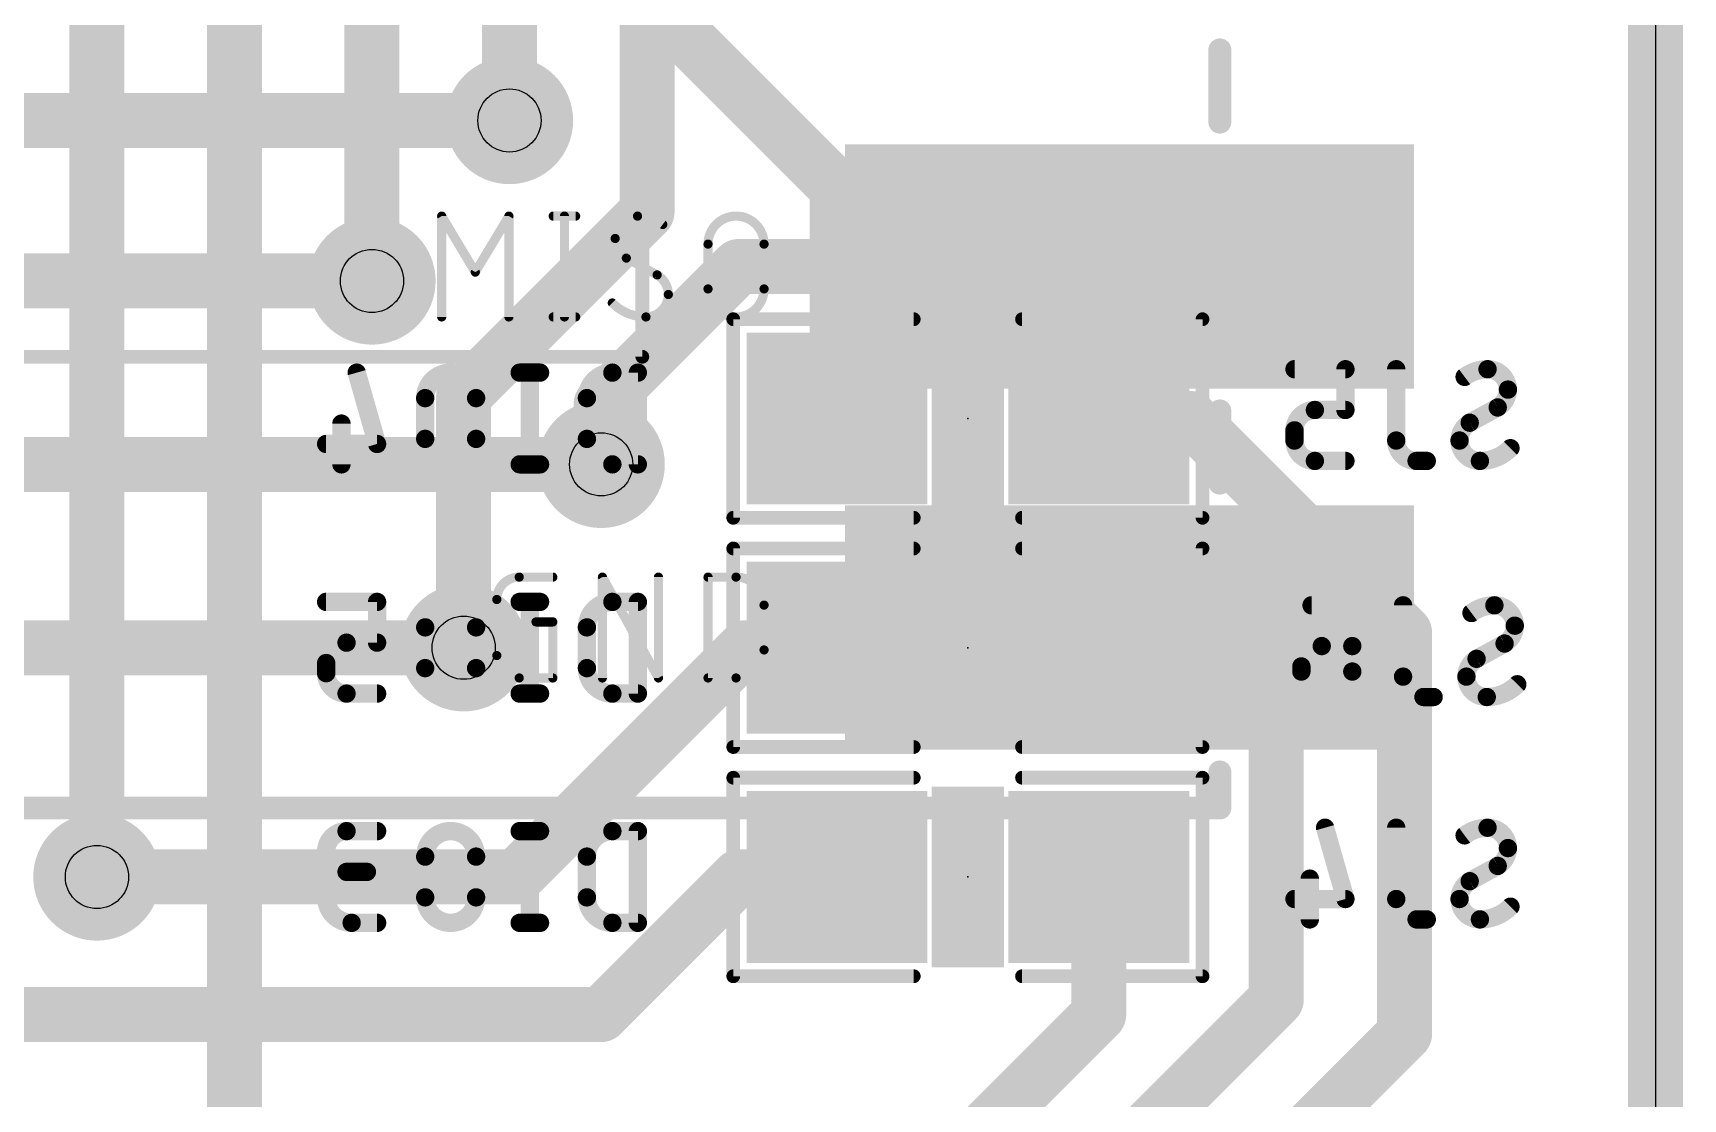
# Model space of a CAD drawing. Extents: x 40.2 to 61.4, y 22.5 to 56.
# Drawn here: x 52.22 to 61.37, y 29.76 to 35.66 of the extents above; entities that cross this region are included whole.
import ezdxf

# ---------------------------------------------------------------- set-up
doc = ezdxf.new("R2010")
doc.units = 0
for name, color, linetype in [('1', 12, 'CONTINUOUS'), ('16', 132, 'CONTINUOUS'), ('18', 122, 'CONTINUOUS'), ('20', 31, 'CONTINUOUS'), ('21', 251, 'CONTINUOUS'), ('22', 251, 'CONTINUOUS'), ('24', 53, 'CONTINUOUS'), ('26', 251, 'CONTINUOUS'), ('29', 251, 'CONTINUOUS'), ('30', 251, 'CONTINUOUS'), ('31', 251, 'CONTINUOUS'), ('32', 251, 'CONTINUOUS'), ('44', 251, 'CONTINUOUS'), ('51', 251, 'CONTINUOUS')]:
    doc.layers.add(name, color=color, linetype=linetype)

# ---------------------------------------------------------------- blocks, each defined once
blk = doc.blocks.new('RECT')
blk.add_solid([(-0.5, -0.5), (0.5, -0.5), (-0.5, 0.5), (0.5, 0.5)])
blk = doc.blocks.new('ROUNDV')
at = {"const_width": 0.5}
blk.add_lwpolyline([(0, -0.25, 1), (0, 0.25, 1), (0, -0.25)], format="xyb", dxfattribs=at)

msp = doc.modelspace()

# ---------------------------------------------------------------- linework, layer by layer
at = {"layer": '1', "const_width": 0.3048}
for points in [[(61.214, 51.816), (61.214, 29.21)], [(52.578, 40.894), (52.578, 30.988)], [(53.34, 39.624), (53.34, 28.956)], [(54.102, 38.354), (54.102, 34.29)], [(54.864, 37.084), (54.864, 35.179)], [(55.626, 34.671), (55.626, 35.862)], [(54.61, 33.655), (55.626, 34.671)], [(56.134, 34.37), (55.372, 33.608)], [(58.3, 34.37), (56.134, 34.37)], [(54.61, 32.258), (54.61, 33.655)], [(55.372, 33.608), (55.372, 33.274)]]:
    msp.add_lwpolyline(points, dxfattribs=at)
at = {"layer": '1', "const_width": 0.1524}
for points in [[(54.7878, 35.179, 1), (54.9402, 35.179)], [(55.5498, 34.671, 1), (55.7022, 34.671)], [(55.6799, 34.6171, 1), (55.5721, 34.7249)], [(56.134, 34.4462, 1), (56.134, 34.2938)], [(56.1879, 34.3161, 1), (56.0801, 34.4239)], [(58.3, 34.2938, 1), (58.3, 34.4462)], [(54.0258, 34.29, 1), (54.1782, 34.29)], [(54.6862, 33.655, 1), (54.5338, 33.655)], [(54.5561, 33.7089, 1), (54.6639, 33.6011)], [(55.4482, 33.608, 1), (55.2958, 33.608)], [(55.3181, 33.6619, 1), (55.4259, 33.5541)], [(55.2958, 33.274, 1), (55.4482, 33.274)], [(54.5338, 32.258, 1), (54.6862, 32.258)], [(52.5018, 30.988, 1), (52.6542, 30.988)]]:
    msp.add_lwpolyline(points, format="xyb", dxfattribs=at)
at = {"layer": '16', "const_width": 0.3048}
for points in [[(61.214, 51.816), (61.214, 29.21)], [(56.679, 34.8048), (55.4158, 36.068)], [(49.703, 35.179), (54.864, 35.179)], [(56.679, 33.528), (56.679, 34.8048)], [(49.746, 34.29), (54.102, 34.29)], [(58.129, 33.528), (58.637, 33.528)], [(59.824, 32.341), (58.637, 33.528)], [(49.6619, 33.274), (55.372, 33.274)], [(59.824, 32.341), (59.824, 30.1198)], [(54.61, 32.258), (51.068, 32.258)], [(56.171, 32.258), (54.901, 30.988)], [(56.171, 32.258), (56.679, 32.258)], [(58.6231, 32.258), (58.129, 32.258)], [(59.1128, 31.7683), (58.6231, 32.258)], [(59.1128, 30.3092), (59.1128, 31.7683)], [(54.901, 30.988), (52.578, 30.988)], [(56.134, 30.988), (55.372, 30.226)], [(56.679, 30.988), (56.134, 30.988)], [(58.129, 30.988), (58.129, 30.226)], [(57.1042, 28.3006), (59.1128, 30.3092)], [(55.372, 30.226), (51.816, 30.226)], [(58.129, 30.226), (55.885, 27.982)], [(59.824, 30.1198), (58.425, 28.7208)]]:
    msp.add_lwpolyline(points, dxfattribs=at)
at = {"layer": '16', "const_width": 0.1524}
for points in [[(54.864, 35.1028, 1), (54.864, 35.2552)], [(56.7552, 34.8048, 1), (56.6028, 34.8048)], [(56.6251, 34.7509, 1), (56.7329, 34.8587)], [(54.102, 34.2138, 1), (54.102, 34.3662)], [(58.129, 33.6042, 1), (58.129, 33.4518)], [(58.6909, 33.5819, 1), (58.5831, 33.4741)], [(58.637, 33.4518, 1), (58.637, 33.6042)], [(56.6028, 33.528, 1), (56.7552, 33.528)], [(55.372, 33.1978, 1), (55.372, 33.3502)], [(59.9002, 32.341, 1), (59.7478, 32.341)], [(59.7701, 32.2871, 1), (59.8779, 32.3949)], [(54.61, 32.1818, 1), (54.61, 32.3342)], [(56.171, 32.3342, 1), (56.171, 32.1818)], [(56.2249, 32.2041, 1), (56.1171, 32.3119)], [(56.679, 32.1818, 1), (56.679, 32.3342)], [(58.129, 32.3342, 1), (58.129, 32.1818)], [(58.6769, 32.3119, 1), (58.5692, 32.2041)], [(58.6231, 32.1818, 1), (58.6231, 32.3342)], [(59.189, 31.7683, 1), (59.0366, 31.7683)], [(59.0589, 31.7144, 1), (59.1667, 31.8221)], [(52.578, 31.0642, 1), (52.578, 30.9118)], [(54.8471, 31.0419, 1), (54.9549, 30.9341)], [(54.901, 30.9118, 1), (54.901, 31.0642)], [(56.134, 31.0642, 1), (56.134, 30.9118)], [(56.1879, 30.9341, 1), (56.0801, 31.0419)], [(56.679, 30.9118, 1), (56.679, 31.0642)], [(58.2052, 30.988, 1), (58.0528, 30.988)], [(59.1667, 30.2553, 1), (59.0589, 30.3631)], [(55.3181, 30.2799, 1), (55.4259, 30.1721)], [(55.372, 30.1498, 1), (55.372, 30.3022)], [(58.1829, 30.1721, 1), (58.0751, 30.2799)], [(59.0366, 30.3092, 1), (59.189, 30.3092)], [(58.0528, 30.226, 1), (58.2052, 30.226)], [(59.8779, 30.066, 1), (59.7701, 30.1737)], [(59.7478, 30.1198, 1), (59.9002, 30.1198)]]:
    msp.add_lwpolyline(points, format="xyb", dxfattribs=at)
at = {"layer": '20'}
msp.add_line((61.214, 51.816), (61.214, 29.21), dxfattribs=at)
at = {"layer": '21'}
for points, const_width in [([(55.6, 39.77), (55.6, 33.87)], 0.0762), ([(58.8, 35.17), (58.8, 35.57)], 0.127), ([(55.6, 33.87), (49.7, 33.87)], 0.0762), ([(58.8, 33.17), (58.8, 33.57)], 0.127), ([(58.8, 31.37), (58.8, 31.57)], 0.127), ([(58.8, 31.37), (42.8, 31.37)], 0.127)]:
    msp.add_lwpolyline(points, dxfattribs=dict(at, const_width=const_width))
for points, const_width in [([(58.8318, 35.57, 1), (58.7683, 35.57)], 0.0635), ([(58.7683, 35.17, 1), (58.8318, 35.17)], 0.0635), ([(55.581, 33.87, 1), (55.6191, 33.87)], 0.0381), ([(55.6, 33.851, 1), (55.6, 33.8891)], 0.0381), ([(58.8318, 33.57, 1), (58.7683, 33.57)], 0.0635), ([(58.7683, 33.17, 1), (58.8318, 33.17)], 0.0635), ([(58.8318, 31.57, 1), (58.7683, 31.57)], 0.0635), ([(58.7683, 31.37, 1), (58.8318, 31.37)], 0.0635), ([(58.8, 31.3383, 1), (58.8, 31.4017)], 0.0635)]:
    msp.add_lwpolyline(points, format="xyb", dxfattribs=dict(at, const_width=const_width))
at = {"layer": '22'}
for points, const_width in [([(56.123, 34.078, 1), (56.0849, 34.078)], 0.0381), ([(56.104, 34.0971, 1), (56.104, 34.059)], 0.0381), ([(57.104, 34.059, 1), (57.104, 34.0971)], 0.0381), ([(57.704, 34.0971, 1), (57.704, 34.059)], 0.0381), ([(58.7231, 34.078, 1), (58.685, 34.078)], 0.0381), ([(58.704, 34.059, 1), (58.704, 34.0971)], 0.0381), ([(54.042, 33.789, 1), (53.9931, 33.775)], 0.0508), ([(54.6791, 33.6409, 1), (54.3969, 33.6409)], 0.1016), ([(54.9204, 33.8074, 1), (54.9204, 33.7566)], 0.0508), ([(55.0023, 33.782, 1), (54.9515, 33.782)], 0.0508), ([(55.0333, 33.7566, 1), (55.0333, 33.8074)], 0.0508), ([(55.4341, 33.782, 0.4142), (55.293, 33.6409)], 0.1016), ([(55.4341, 33.8074, 1), (55.4341, 33.7566)], 0.0508), ([(55.4341, 33.7566, 1), (55.4341, 33.8074)], 0.0508), ([(55.6006, 33.782, 1), (55.5498, 33.782)], 0.0508), ([(55.5752, 33.7566, 1), (55.5752, 33.8074)], 0.0508), ([(54.4223, 33.6409, 1), (54.3715, 33.6409)], 0.0508), ([(54.3715, 33.6409, 1), (54.4223, 33.6409)], 0.0508), ([(54.7045, 33.6409, 1), (54.6537, 33.6409)], 0.0508), ([(54.6537, 33.6409, 1), (54.7045, 33.6409)], 0.0508), ([(55.3184, 33.6409, 1), (55.2676, 33.6409)], 0.0508), ([(55.2676, 33.6409, 1), (55.3184, 33.6409)], 0.0508), ([(53.9583, 33.4998, 1), (53.9075, 33.4998)], 0.0508), ([(54.3969, 33.4151, 1), (54.6791, 33.4151)], 0.1016), ([(54.4223, 33.4151, 1), (54.3715, 33.4151)], 0.0508), ([(54.7045, 33.4151, 1), (54.6537, 33.4151)], 0.0508), ([(55.293, 33.4151, 0.4142), (55.4341, 33.274)], 0.1016), ([(55.3184, 33.4151, 1), (55.2676, 33.4151)], 0.0508), ([(53.8482, 33.4123, 1), (53.8482, 33.3615)], 0.0508), ([(54.106, 33.3799, 1), (54.1549, 33.3939)], 0.0508), ([(54.1305, 33.3615, 1), (54.1305, 33.4123)], 0.0508), ([(54.3715, 33.4151, 1), (54.4223, 33.4151)], 0.0508), ([(54.6537, 33.4151, 1), (54.7045, 33.4151)], 0.0508), ([(55.2676, 33.4151, 1), (55.3184, 33.4151)], 0.0508), ([(53.9075, 33.274, 1), (53.9583, 33.274)], 0.0508), ([(54.9204, 33.2994, 1), (54.9204, 33.2486)], 0.0508), ([(54.9515, 33.274, 1), (55.0023, 33.274)], 0.0508), ([(55.0333, 33.2486, 1), (55.0333, 33.2994)], 0.0508), ([(55.4341, 33.2994, 1), (55.4341, 33.2486)], 0.0508), ([(55.4341, 33.2486, 1), (55.4341, 33.2994)], 0.0508), ([(55.5498, 33.274, 1), (55.6006, 33.274)], 0.0508), ([(55.5752, 33.2486, 1), (55.5752, 33.2994)], 0.0508), ([(56.104, 32.9971, 1), (56.104, 32.959)], 0.0381), ([(57.104, 32.959, 1), (57.104, 32.9971)], 0.0381), ([(57.704, 32.9971, 1), (57.704, 32.959)], 0.0381), ([(58.704, 32.959, 1), (58.704, 32.9971)], 0.0381), ([(56.0849, 32.978, 1), (56.123, 32.978)], 0.0381), ([(58.685, 32.978, 1), (58.7231, 32.978)], 0.0381), ([(56.123, 32.808, 1), (56.0849, 32.808)], 0.0381), ([(56.104, 32.827, 1), (56.104, 32.7889)], 0.0381), ([(57.104, 32.7889, 1), (57.104, 32.827)], 0.0381), ([(57.704, 32.827, 1), (57.704, 32.7889)], 0.0381), ([(58.7231, 32.808, 1), (58.685, 32.808)], 0.0381), ([(58.704, 32.7889, 1), (58.704, 32.827)], 0.0381), ([(53.8482, 32.5374, 1), (53.8482, 32.4866)], 0.0508), ([(54.1559, 32.512, 1), (54.1051, 32.512)], 0.0508), ([(54.1305, 32.4866, 1), (54.1305, 32.5374)], 0.0508), ([(54.6791, 32.3709, 1), (54.3969, 32.3709)], 0.1016), ([(54.9204, 32.5374, 1), (54.9204, 32.4866)], 0.0508), ([(55.0023, 32.512, 1), (54.9515, 32.512)], 0.0508), ([(55.0333, 32.4866, 1), (55.0333, 32.5374)], 0.0508), ([(55.4341, 32.512, 0.4142), (55.293, 32.3709)], 0.1016), ([(55.4341, 32.5374, 1), (55.4341, 32.4866)], 0.0508), ([(55.4341, 32.4866, 1), (55.4341, 32.5374)], 0.0508), ([(55.6006, 32.512, 1), (55.5498, 32.512)], 0.0508), ([(55.5752, 32.4866, 1), (55.5752, 32.5374)], 0.0508), ([(54.4223, 32.3709, 1), (54.3715, 32.3709)], 0.0508), ([(54.3715, 32.3709, 1), (54.4223, 32.3709)], 0.0508), ([(54.7045, 32.3709, 1), (54.6537, 32.3709)], 0.0508), ([(54.6537, 32.3709, 1), (54.7045, 32.3709)], 0.0508), ([(55.3184, 32.3709, 1), (55.2676, 32.3709)], 0.0508), ([(55.2676, 32.3709, 1), (55.3184, 32.3709)], 0.0508), ([(53.9611, 32.2862, 0.4142), (53.8482, 32.1733)], 0.1016), ([(53.9611, 32.3116, 1), (53.9611, 32.2608)], 0.0508), ([(53.9611, 32.2608, 1), (53.9611, 32.3116)], 0.0508), ([(54.1051, 32.2862, 1), (54.1559, 32.2862)], 0.0508), ([(54.1305, 32.2608, 1), (54.1305, 32.3116)], 0.0508), ([(53.8736, 32.1733, 1), (53.8228, 32.1733)], 0.0508), ([(53.8228, 32.1733, 1), (53.8736, 32.1733)], 0.0508), ([(54.3969, 32.1451, 1), (54.6791, 32.1451)], 0.1016), ([(54.4223, 32.1451, 1), (54.3715, 32.1451)], 0.0508), ([(54.7045, 32.1451, 1), (54.6537, 32.1451)], 0.0508), ([(55.293, 32.1451, 0.4142), (55.4341, 32.004)], 0.1016), ([(55.3184, 32.1451, 1), (55.2676, 32.1451)], 0.0508), ([(53.8482, 32.1169, 0.4142), (53.9611, 32.004)], 0.1016), ([(53.8736, 32.1169, 1), (53.8228, 32.1169)], 0.0508), ([(53.8228, 32.1169, 1), (53.8736, 32.1169)], 0.0508), ([(54.3715, 32.1451, 1), (54.4223, 32.1451)], 0.0508), ([(54.6537, 32.1451, 1), (54.7045, 32.1451)], 0.0508), ([(55.2676, 32.1451, 1), (55.3184, 32.1451)], 0.0508), ([(53.9611, 32.0294, 1), (53.9611, 31.9786)], 0.0508), ([(53.9611, 31.9786, 1), (53.9611, 32.0294)], 0.0508), ([(54.1305, 31.9786, 1), (54.1305, 32.0294)], 0.0508), ([(54.9204, 32.0294, 1), (54.9204, 31.9786)], 0.0508), ([(54.9515, 32.004, 1), (55.0023, 32.004)], 0.0508), ([(55.0333, 31.9786, 1), (55.0333, 32.0294)], 0.0508), ([(55.4341, 32.0294, 1), (55.4341, 31.9786)], 0.0508), ([(55.4341, 31.9786, 1), (55.4341, 32.0294)], 0.0508), ([(55.5498, 32.004, 1), (55.6006, 32.004)], 0.0508), ([(55.5752, 31.9786, 1), (55.5752, 32.0294)], 0.0508), ([(56.0849, 31.708, 1), (56.123, 31.708)], 0.0381), ([(56.104, 31.7271, 1), (56.104, 31.689)], 0.0381), ([(57.104, 31.689, 1), (57.104, 31.7271)], 0.0381), ([(57.704, 31.7271, 1), (57.704, 31.689)], 0.0381), ([(58.685, 31.708, 1), (58.7231, 31.708)], 0.0381), ([(58.704, 31.689, 1), (58.704, 31.7271)], 0.0381), ([(56.123, 31.538, 1), (56.0849, 31.538)], 0.0381), ([(56.104, 31.5571, 1), (56.104, 31.519)], 0.0381), ([(57.104, 31.519, 1), (57.104, 31.5571)], 0.0381), ([(57.704, 31.5571, 1), (57.704, 31.519)], 0.0381), ([(58.7231, 31.538, 1), (58.685, 31.538)], 0.0381), ([(58.704, 31.519, 1), (58.704, 31.5571)], 0.0381), ([(53.9611, 31.242, 1), (53.9611, 31.0162)], 0.1016), ([(53.9611, 31.2674, 1), (53.9611, 31.2166)], 0.0508), ([(53.9611, 31.2166, 1), (53.9611, 31.2674)], 0.0508), ([(54.1305, 31.2166, 1), (54.1305, 31.2674)], 0.0508), ([(54.6791, 31.1009, 1), (54.3969, 31.1009)], 0.1016), ([(54.9204, 31.2674, 1), (54.9204, 31.2166)], 0.0508), ([(55.0023, 31.242, 1), (54.9515, 31.242)], 0.0508), ([(55.0333, 31.2166, 1), (55.0333, 31.2674)], 0.0508), ([(55.4341, 31.242, 0.4142), (55.293, 31.1009)], 0.1016), ([(55.4341, 31.2674, 1), (55.4341, 31.2166)], 0.0508), ([(55.4341, 31.2166, 1), (55.4341, 31.2674)], 0.0508), ([(55.6006, 31.242, 1), (55.5498, 31.242)], 0.0508), ([(55.5752, 31.2166, 1), (55.5752, 31.2674)], 0.0508), ([(54.4223, 31.1009, 1), (54.3715, 31.1009)], 0.0508), ([(54.3715, 31.1009, 1), (54.4223, 31.1009)], 0.0508), ([(54.7045, 31.1009, 1), (54.6537, 31.1009)], 0.0508), ([(54.6537, 31.1009, 1), (54.7045, 31.1009)], 0.0508), ([(55.3184, 31.1009, 1), (55.2676, 31.1009)], 0.0508), ([(55.2676, 31.1009, 1), (55.3184, 31.1009)], 0.0508), ([(53.9894, 31.0162, 1), (53.9894, 30.734)], 0.1016), ([(53.9611, 31.0416, 1), (53.9611, 30.9908)], 0.0508), ([(53.9611, 30.9908, 1), (53.9611, 31.0416)], 0.0508), ([(53.9894, 30.9908, 1), (53.9894, 31.0416)], 0.0508), ([(54.074, 30.9908, 1), (54.074, 31.0416)], 0.0508), ([(54.3969, 30.8751, 1), (54.6791, 30.8751)], 0.1016), ([(54.4223, 30.8751, 1), (54.3715, 30.8751)], 0.0508), ([(54.7045, 30.8751, 1), (54.6537, 30.8751)], 0.0508), ([(55.293, 30.8751, 0.4142), (55.4341, 30.734)], 0.1016), ([(55.3184, 30.8751, 1), (55.2676, 30.8751)], 0.0508), ([(54.3715, 30.8751, 1), (54.4223, 30.8751)], 0.0508), ([(54.6537, 30.8751, 1), (54.7045, 30.8751)], 0.0508), ([(55.2676, 30.8751, 1), (55.3184, 30.8751)], 0.0508), ([(53.9894, 30.7594, 1), (53.9894, 30.7086)], 0.0508), ([(53.9894, 30.7086, 1), (53.9894, 30.7594)], 0.0508), ([(54.1305, 30.7086, 1), (54.1305, 30.7594)], 0.0508), ([(54.9204, 30.7594, 1), (54.9204, 30.7086)], 0.0508), ([(54.9515, 30.734, 1), (55.0023, 30.734)], 0.0508), ([(55.0333, 30.7086, 1), (55.0333, 30.7594)], 0.0508), ([(55.4341, 30.7594, 1), (55.4341, 30.7086)], 0.0508), ([(55.4341, 30.7086, 1), (55.4341, 30.7594)], 0.0508), ([(55.5498, 30.734, 1), (55.6006, 30.734)], 0.0508), ([(55.5752, 30.7086, 1), (55.5752, 30.7594)], 0.0508), ([(56.0849, 30.438, 1), (56.123, 30.438)], 0.0381), ([(56.104, 30.4571, 1), (56.104, 30.419)], 0.0381), ([(57.104, 30.419, 1), (57.104, 30.4571)], 0.0381), ([(57.704, 30.4571, 1), (57.704, 30.419)], 0.0381), ([(58.685, 30.438, 1), (58.7231, 30.438)], 0.0381), ([(58.704, 30.419, 1), (58.704, 30.4571)], 0.0381)]:
    msp.add_lwpolyline(points, format="xyb", dxfattribs=dict(at, const_width=const_width))
for points, const_width in [([(56.104, 32.978), (56.104, 34.078)], 0.0762), ([(56.104, 34.078), (57.104, 34.078)], 0.0762), ([(58.704, 34.078), (57.704, 34.078)], 0.0762), ([(58.704, 32.978), (58.704, 34.078)], 0.0762), ([(54.0176, 33.782), (54.1305, 33.3869)], 0.1016), ([(55.0333, 33.782), (54.9204, 33.782)], 0.1016), ([(54.9769, 33.782), (54.9769, 33.274)], 0.1016), ([(55.5752, 33.782), (55.4341, 33.782)], 0.1016), ([(55.5752, 33.274), (55.5752, 33.782)], 0.1016), ([(54.3969, 33.6409), (54.3969, 33.4151)], 0.1016), ([(54.6791, 33.4151), (54.6791, 33.6409)], 0.1016), ([(55.293, 33.6409), (55.293, 33.4151)], 0.1016), ([(53.9329, 33.4998), (53.9329, 33.274)], 0.1016), ([(54.1305, 33.3869), (53.8482, 33.3869)], 0.1016), ([(55.0333, 33.274), (54.9204, 33.274)], 0.1016), ([(55.4341, 33.274), (55.5752, 33.274)], 0.1016), ([(57.104, 32.978), (56.104, 32.978)], 0.0762), ([(57.704, 32.978), (58.704, 32.978)], 0.0762), ([(57.104, 32.808), (56.104, 32.808)], 0.0762), ([(56.104, 32.808), (56.104, 31.708)], 0.0762), ([(57.704, 32.808), (58.704, 32.808)], 0.0762), ([(58.704, 32.808), (58.704, 31.708)], 0.0762), ([(54.1305, 32.512), (53.8482, 32.512)], 0.1016), ([(54.1305, 32.2862), (54.1305, 32.512)], 0.1016), ([(55.0333, 32.512), (54.9204, 32.512)], 0.1016), ([(54.9769, 32.512), (54.9769, 32.004)], 0.1016), ([(55.5752, 32.512), (55.4341, 32.512)], 0.1016), ([(55.5752, 32.004), (55.5752, 32.512)], 0.1016), ([(54.3969, 32.3709), (54.3969, 32.1451)], 0.1016), ([(54.6791, 32.1451), (54.6791, 32.3709)], 0.1016), ([(55.293, 32.3709), (55.293, 32.1451)], 0.1016), ([(53.9611, 32.2862), (54.1305, 32.2862)], 0.1016), ([(53.8482, 32.1169), (53.8482, 32.1733)], 0.1016), ([(54.1305, 32.004), (53.9611, 32.004)], 0.1016), ([(55.0333, 32.004), (54.9204, 32.004)], 0.1016), ([(55.4341, 32.004), (55.5752, 32.004)], 0.1016), ([(56.104, 31.708), (57.104, 31.708)], 0.0762), ([(58.704, 31.708), (57.704, 31.708)], 0.0762), ([(56.104, 30.438), (56.104, 31.538)], 0.0762), ([(56.104, 31.538), (57.104, 31.538)], 0.0762), ([(58.704, 31.538), (57.704, 31.538)], 0.0762), ([(58.704, 30.438), (58.704, 31.538)], 0.0762), ([(54.1305, 31.242), (53.9611, 31.242)], 0.1016), ([(55.0333, 31.242), (54.9204, 31.242)], 0.1016), ([(54.9769, 31.242), (54.9769, 30.734)], 0.1016), ([(55.5752, 31.242), (55.4341, 31.242)], 0.1016), ([(55.5752, 30.734), (55.5752, 31.242)], 0.1016), ([(54.3969, 31.1009), (54.3969, 30.8751)], 0.1016), ([(54.6791, 30.8751), (54.6791, 31.1009)], 0.1016), ([(55.293, 31.1009), (55.293, 30.8751)], 0.1016), ([(53.9611, 31.0162), (54.074, 31.0162)], 0.1016), ([(54.1305, 30.734), (53.9894, 30.734)], 0.1016), ([(55.0333, 30.734), (54.9204, 30.734)], 0.1016), ([(55.4341, 30.734), (55.5752, 30.734)], 0.1016), ([(57.104, 30.438), (56.104, 30.438)], 0.0762), ([(57.704, 30.438), (58.704, 30.438)], 0.0762)]:
    msp.add_lwpolyline(points, dxfattribs=dict(at, const_width=const_width))
at = {"layer": '24'}
for p in [(57.404, 33.528), (57.404, 32.258), (57.404, 30.988)]:
    msp.add_point(p, dxfattribs=at)
at = {"layer": '26', "const_width": 0.1016}
for points in [[(59.496, 33.801), (59.2138, 33.801)], [(59.496, 33.5752), (59.496, 33.801)], [(59.7773, 33.801), (59.7773, 33.4059)], [(59.3267, 33.5752), (59.496, 33.5752)], [(60.1846, 33.5047), (60.3399, 33.5893)], [(59.2138, 33.4059), (59.2138, 33.4623)], [(59.496, 33.293), (59.3267, 33.293)], [(59.8902, 33.293), (59.9466, 33.293)], [(59.8153, 32.493), (59.8153, 32.0979)], [(59.534, 32.2672), (59.3647, 32.2672)], [(59.534, 32.1261), (59.534, 32.2672)], [(60.2226, 32.1967), (60.3779, 32.2813)], [(59.2518, 32.1543), (59.2518, 32.1261)], [(59.9282, 31.985), (59.9846, 31.985)], [(59.3831, 31.261), (59.496, 30.8659)], [(59.7773, 31.261), (59.7773, 30.8659)], [(60.1846, 30.9647), (60.3399, 31.0493)], [(59.2985, 30.9788), (59.2985, 30.753)], [(59.496, 30.8659), (59.2138, 30.8659)], [(59.8902, 30.753), (59.9466, 30.753)]]:
    msp.add_lwpolyline(points, dxfattribs=at)
at = {"layer": '26'}
for points, const_width in [([(59.2138, 33.8264, 1), (59.2138, 33.7756)], 0.0508), ([(59.5214, 33.801, 1), (59.4706, 33.801)], 0.0508), ([(59.496, 33.7756, 1), (59.496, 33.8264)], 0.0508), ([(59.8027, 33.801, 1), (59.7519, 33.801)], 0.0508), ([(60.2834, 33.801, 0.1623), (60.1564, 33.7587)], 0.1016), ([(60.3963, 33.6881, 0.4142), (60.2834, 33.801)], 0.1016), ([(60.2834, 33.8264, 1), (60.2834, 33.7756)], 0.0508), ([(60.2834, 33.7756, 1), (60.2834, 33.8264)], 0.0508), ([(60.1412, 33.779, 1), (60.1717, 33.7383)], 0.0508), ([(60.3399, 33.5893, 0.2656), (60.3963, 33.6881)], 0.1016), ([(60.4217, 33.6881, 1), (60.3709, 33.6881)], 0.0508), ([(60.3709, 33.6881, 1), (60.4217, 33.6881)], 0.0508), ([(59.3267, 33.5752, 0.4142), (59.2138, 33.4623)], 0.1016), ([(59.3267, 33.6006, 1), (59.3267, 33.5498)], 0.0508), ([(59.3267, 33.5498, 1), (59.3267, 33.6006)], 0.0508), ([(59.4706, 33.5752, 1), (59.5214, 33.5752)], 0.0508), ([(59.496, 33.5498, 1), (59.496, 33.6006)], 0.0508), ([(60.1846, 33.5047, 0.2656), (60.1282, 33.4059)], 0.1016), ([(60.1975, 33.4828, 1), (60.1717, 33.5265)], 0.0508), ([(60.327, 33.6112, 1), (60.3528, 33.5674)], 0.0508), ([(60.352, 33.567, 1), (60.3277, 33.6116)], 0.0508), ([(59.2392, 33.4623, 1), (59.1884, 33.4623)], 0.0508), ([(59.1884, 33.4623, 1), (59.2392, 33.4623)], 0.0508), ([(60.1725, 33.527, 1), (60.1968, 33.4824)], 0.0508), ([(59.2138, 33.4059, 0.4142), (59.3267, 33.293)], 0.1016), ([(59.2392, 33.4059, 1), (59.1884, 33.4059)], 0.0508), ([(59.1884, 33.4059, 1), (59.2392, 33.4059)], 0.0508), ([(59.7773, 33.4059, 0.4142), (59.8902, 33.293)], 0.1016), ([(59.8027, 33.4059, 1), (59.7519, 33.4059)], 0.0508), ([(59.7519, 33.4059, 1), (59.8027, 33.4059)], 0.0508), ([(60.1282, 33.4059, 0.4142), (60.2411, 33.293)], 0.1016), ([(60.1536, 33.4059, 1), (60.1028, 33.4059)], 0.0508), ([(60.1028, 33.4059, 1), (60.1536, 33.4059)], 0.0508), ([(60.2411, 33.293, 0.2), (60.4104, 33.3636)], 0.1016), ([(60.4284, 33.3457, 1), (60.3924, 33.3814)], 0.0508), ([(59.3267, 33.3184, 1), (59.3267, 33.2676)], 0.0508), ([(59.3267, 33.2676, 1), (59.3267, 33.3184)], 0.0508), ([(59.496, 33.2676, 1), (59.496, 33.3184)], 0.0508), ([(59.8902, 33.3184, 1), (59.8902, 33.2676)], 0.0508), ([(59.8902, 33.2676, 1), (59.8902, 33.3184)], 0.0508), ([(59.9466, 33.2676, 1), (59.9466, 33.3184)], 0.0508), ([(60.2411, 33.3184, 1), (60.2411, 33.2676)], 0.0508), ([(60.2411, 33.2676, 1), (60.2411, 33.3184)], 0.0508), ([(59.534, 32.2672, 0.4142), (59.3082, 32.493)], 0.1016), ([(59.3082, 32.5184, 1), (59.3082, 32.4676)], 0.0508), ([(59.8407, 32.493, 1), (59.7899, 32.493)], 0.0508), ([(60.3214, 32.493, 0.1623), (60.1944, 32.4507)], 0.1016), ([(60.1792, 32.471, 1), (60.2097, 32.4303)], 0.0508), ([(60.4343, 32.3801, 0.4142), (60.3214, 32.493)], 0.1016), ([(60.3214, 32.5184, 1), (60.3214, 32.4676)], 0.0508), ([(60.3214, 32.4676, 1), (60.3214, 32.5184)], 0.0508), ([(60.3779, 32.2813, 0.2656), (60.4343, 32.3801)], 0.1016), ([(60.4597, 32.3801, 1), (60.4089, 32.3801)], 0.0508), ([(60.4089, 32.3801, 1), (60.4597, 32.3801)], 0.0508), ([(59.3647, 32.2672, 0.4142), (59.2518, 32.1543)], 0.1016), ([(59.3647, 32.2926, 1), (59.3647, 32.2418)], 0.0508), ([(59.3647, 32.2418, 1), (59.3647, 32.2926)], 0.0508), ([(59.5594, 32.2672, 1), (59.5086, 32.2672)], 0.0508), ([(59.5086, 32.2672, 1), (59.5594, 32.2672)], 0.0508), ([(59.534, 32.2418, 1), (59.534, 32.2926)], 0.0508), ([(60.365, 32.3032, 1), (60.3908, 32.2594)], 0.0508), ([(60.39, 32.259, 1), (60.3657, 32.3036)], 0.0508), ([(59.2772, 32.1543, 1), (59.2264, 32.1543)], 0.0508), ([(60.2226, 32.1967, 0.2656), (60.1662, 32.0979)], 0.1016), ([(60.2105, 32.219, 1), (60.2348, 32.1744)], 0.0508), ([(60.2355, 32.1748, 1), (60.2097, 32.2185)], 0.0508), ([(59.2264, 32.1543, 1), (59.2772, 32.1543)], 0.0508), ([(59.2518, 32.1261, 1), (59.534, 32.1261)], 0.1016), ([(59.2772, 32.1261, 1), (59.2264, 32.1261)], 0.0508), ([(59.2264, 32.1261, 1), (59.2772, 32.1261)], 0.0508), ([(59.5594, 32.1261, 1), (59.5086, 32.1261)], 0.0508), ([(59.5086, 32.1261, 1), (59.5594, 32.1261)], 0.0508), ([(59.8153, 32.0979, 0.4142), (59.9282, 31.985)], 0.1016), ([(59.8407, 32.0979, 1), (59.7899, 32.0979)], 0.0508), ([(59.7899, 32.0979, 1), (59.8407, 32.0979)], 0.0508), ([(60.1662, 32.0979, 0.4142), (60.2791, 31.985)], 0.1016), ([(60.1916, 32.0979, 1), (60.1408, 32.0979)], 0.0508), ([(60.1408, 32.0979, 1), (60.1916, 32.0979)], 0.0508), ([(60.2791, 31.985, 0.2), (60.4484, 32.0556)], 0.1016), ([(60.4664, 32.0377, 1), (60.4304, 32.0734)], 0.0508), ([(59.9282, 32.0104, 1), (59.9282, 31.9596)], 0.0508), ([(59.9282, 31.9596, 1), (59.9282, 32.0104)], 0.0508), ([(59.9846, 31.9596, 1), (59.9846, 32.0104)], 0.0508), ([(60.2791, 32.0104, 1), (60.2791, 31.9596)], 0.0508), ([(60.2791, 31.9596, 1), (60.2791, 32.0104)], 0.0508), ([(59.4076, 31.268, 1), (59.3587, 31.254)], 0.0508), ([(59.8027, 31.261, 1), (59.7519, 31.261)], 0.0508), ([(60.2834, 31.261, 0.1623), (60.1564, 31.2187)], 0.1016), ([(60.3963, 31.1481, 0.4142), (60.2834, 31.261)], 0.1016), ([(60.2834, 31.2864, 1), (60.2834, 31.2356)], 0.0508), ([(60.2834, 31.2356, 1), (60.2834, 31.2864)], 0.0508), ([(60.1412, 31.239, 1), (60.1717, 31.1983)], 0.0508), ([(60.3399, 31.0493, 0.2656), (60.3963, 31.1481)], 0.1016), ([(60.4217, 31.1481, 1), (60.3709, 31.1481)], 0.0508), ([(60.327, 31.0712, 1), (60.3528, 31.0274)], 0.0508), ([(60.352, 31.027, 1), (60.3277, 31.0716)], 0.0508), ([(60.3709, 31.1481, 1), (60.4217, 31.1481)], 0.0508), ([(59.3239, 30.9788, 1), (59.2731, 30.9788)], 0.0508), ([(60.1846, 30.9647, 0.2656), (60.1282, 30.8659)], 0.1016), ([(60.1725, 30.987, 1), (60.1968, 30.9424)], 0.0508), ([(60.1975, 30.9428, 1), (60.1717, 30.9865)], 0.0508), ([(59.2138, 30.8913, 1), (59.2138, 30.8405)], 0.0508), ([(59.496, 30.8405, 1), (59.496, 30.8913)], 0.0508), ([(59.7773, 30.8659, 0.4142), (59.8902, 30.753)], 0.1016), ([(59.8027, 30.8659, 1), (59.7519, 30.8659)], 0.0508), ([(60.1282, 30.8659, 0.4142), (60.2411, 30.753)], 0.1016), ([(60.1536, 30.8659, 1), (60.1028, 30.8659)], 0.0508), ([(59.4716, 30.8589, 1), (59.5204, 30.8729)], 0.0508), ([(59.7519, 30.8659, 1), (59.8027, 30.8659)], 0.0508), ([(60.1028, 30.8659, 1), (60.1536, 30.8659)], 0.0508), ([(60.2411, 30.753, 0.2), (60.4104, 30.8236)], 0.1016), ([(60.4284, 30.8057, 1), (60.3924, 30.8414)], 0.0508), ([(59.2731, 30.753, 1), (59.3239, 30.753)], 0.0508), ([(59.8902, 30.7784, 1), (59.8902, 30.7276)], 0.0508), ([(59.8902, 30.7276, 1), (59.8902, 30.7784)], 0.0508), ([(59.9466, 30.7276, 1), (59.9466, 30.7784)], 0.0508), ([(60.2411, 30.7784, 1), (60.2411, 30.7276)], 0.0508), ([(60.2411, 30.7276, 1), (60.2411, 30.7784)], 0.0508)]:
    msp.add_lwpolyline(points, format="xyb", dxfattribs=dict(at, const_width=const_width))
at = {"layer": '44'}
for centre in [(54.864, 35.179), (54.102, 34.29), (55.372, 33.274), (54.61, 32.258), (52.578, 30.988)]:
    msp.add_circle(centre, 0.175, dxfattribs=at)
at = {"layer": '51', "const_width": 0.0508}
for points in [[(54.4884, 34.0906), (54.4884, 34.6494)], [(54.4884, 34.6494), (54.6746, 34.339)], [(54.6746, 34.339), (54.8609, 34.6494)], [(54.8609, 34.6494), (54.8609, 34.0906)], [(55.1063, 34.6494), (55.2305, 34.6494)], [(55.1684, 34.6494), (55.1684, 34.0906)], [(55.9642, 34.2458), (55.9642, 34.4942)], [(56.2746, 34.4942), (56.2746, 34.2458)], [(55.6822, 34.3234), (55.5114, 34.4166)], [(55.1063, 34.0906), (55.2305, 34.0906)], [(54.9179, 32.6494), (55.1042, 32.6494)], [(55.3789, 32.0906), (55.3789, 32.6494)], [(55.3789, 32.6494), (55.6894, 32.0906)], [(55.6894, 32.0906), (55.6894, 32.6494)], [(55.9642, 32.0906), (55.9642, 32.6494)], [(55.9642, 32.6494), (56.1194, 32.6494)], [(54.7937, 32.2148), (54.7937, 32.5252)], [(56.2746, 32.4942), (56.2746, 32.2458)], [(55.011, 32.401), (55.1042, 32.401)], [(55.1042, 32.401), (55.1042, 32.0906)], [(55.1042, 32.0906), (54.9179, 32.0906)], [(56.1194, 32.0906), (55.9642, 32.0906)]]:
    msp.add_lwpolyline(points, dxfattribs=at)
at = {"layer": '51'}
for points, const_width in [([(54.5011, 34.6494, 1), (54.4757, 34.6494)], 0.0254), ([(54.4993, 34.6559, 1), (54.4775, 34.6429)], 0.0254), ([(54.8736, 34.6494, 1), (54.8482, 34.6494)], 0.0254), ([(54.8718, 34.6429, 1), (54.85, 34.6559)], 0.0254), ([(55.1063, 34.6621, 1), (55.1063, 34.6367)], 0.0254), ([(55.1811, 34.6494, 1), (55.1557, 34.6494)], 0.0254), ([(55.2305, 34.6367, 1), (55.2305, 34.6621)], 0.0254), ([(55.5735, 34.6494, 0.4142), (55.4493, 34.5252)], 0.0508), ([(55.7132, 34.6028, 0.1623), (55.5735, 34.6494)], 0.0508), ([(55.5735, 34.6621, 1), (55.5735, 34.6367)], 0.0254), ([(55.5735, 34.6367, 1), (55.5735, 34.6621)], 0.0254), ([(56.2746, 34.4942, 1), (55.9642, 34.4942)], 0.0508), ([(55.7056, 34.5927, 1), (55.7208, 34.613)], 0.0254), ([(55.4493, 34.5252, 0.2656), (55.5114, 34.4166)], 0.0508), ([(55.462, 34.5252, 1), (55.4366, 34.5252)], 0.0254), ([(55.4366, 34.5252, 1), (55.462, 34.5252)], 0.0254), ([(55.9769, 34.4942, 1), (55.9515, 34.4942)], 0.0254), ([(55.9515, 34.4942, 1), (55.9769, 34.4942)], 0.0254), ([(56.2873, 34.4942, 1), (56.2619, 34.4942)], 0.0254), ([(56.2619, 34.4942, 1), (56.2873, 34.4942)], 0.0254), ([(55.5175, 34.4277, 1), (55.5053, 34.4054)], 0.0254), ([(55.505, 34.4056, 1), (55.5179, 34.4275)], 0.0254), ([(54.6637, 34.3455, 1), (54.6855, 34.3324)], 0.0254), ([(54.6637, 34.3324, 1), (54.6855, 34.3455)], 0.0254), ([(55.6886, 34.3344, 1), (55.6757, 34.3125)], 0.0254), ([(55.7443, 34.2148, 0.2656), (55.6822, 34.3234)], 0.0508), ([(55.6761, 34.3123, 1), (55.6882, 34.3346)], 0.0254), ([(55.4338, 34.1682, 0.2), (55.6201, 34.0906)], 0.0508), ([(55.4428, 34.1772, 1), (55.4248, 34.1593)], 0.0254), ([(55.6201, 34.0906, 0.4142), (55.7443, 34.2148)], 0.0508), ([(55.757, 34.2148, 1), (55.7315, 34.2148)], 0.0254), ([(55.7316, 34.2148, 1), (55.7569, 34.2148)], 0.0254), ([(55.9642, 34.2458, 1), (56.2746, 34.2458)], 0.0508), ([(55.9769, 34.2458, 1), (55.9515, 34.2458)], 0.0254), ([(55.9515, 34.2458, 1), (55.9769, 34.2458)], 0.0254), ([(56.2873, 34.2458, 1), (56.2619, 34.2458)], 0.0254), ([(56.2619, 34.2458, 1), (56.2873, 34.2458)], 0.0254), ([(54.4757, 34.0906, 1), (54.5011, 34.0906)], 0.0254), ([(54.8482, 34.0906, 1), (54.8736, 34.0906)], 0.0254), ([(55.1063, 34.1033, 1), (55.1063, 34.0779)], 0.0254), ([(55.1557, 34.0906, 1), (55.1811, 34.0906)], 0.0254), ([(55.2305, 34.0779, 1), (55.2305, 34.1033)], 0.0254), ([(55.6201, 34.1033, 1), (55.6201, 34.0779)], 0.0254), ([(55.6201, 34.0779, 1), (55.6201, 34.1033)], 0.0254), ([(54.9179, 32.6494, 0.4142), (54.7937, 32.5252)], 0.0508), ([(54.9179, 32.6621, 1), (54.9179, 32.6367)], 0.0254), ([(54.9179, 32.6367, 1), (54.9179, 32.6621)], 0.0254), ([(55.1042, 32.6367, 1), (55.1042, 32.6621)], 0.0254), ([(55.3916, 32.6494, 1), (55.3662, 32.6494)], 0.0254), ([(55.39, 32.6556, 1), (55.3678, 32.6432)], 0.0254), ([(55.7021, 32.6494, 1), (55.6767, 32.6494)], 0.0254), ([(55.9769, 32.6494, 1), (55.9515, 32.6494)], 0.0254), ([(55.9642, 32.6621, 1), (55.9642, 32.6367)], 0.0254), ([(56.2746, 32.4942, 0.4142), (56.1194, 32.6494)], 0.0508), ([(56.1194, 32.6621, 1), (56.1194, 32.6367)], 0.0254), ([(56.1194, 32.6367, 1), (56.1194, 32.6621)], 0.0254), ([(54.8064, 32.5252, 1), (54.781, 32.5252)], 0.0254), ([(54.781, 32.5252, 1), (54.8064, 32.5252)], 0.0254), ([(56.2873, 32.4942, 1), (56.2619, 32.4942)], 0.0254), ([(56.2619, 32.4942, 1), (56.2873, 32.4942)], 0.0254), ([(55.011, 32.4137, 1), (55.011, 32.3883)], 0.0254), ([(55.1169, 32.401, 1), (55.0915, 32.401)], 0.0254), ([(55.1042, 32.3883, 1), (55.1042, 32.4137)], 0.0254), ([(54.7937, 32.2148, 0.4142), (54.9179, 32.0906)], 0.0508), ([(54.8064, 32.2148, 1), (54.781, 32.2148)], 0.0254), ([(54.781, 32.2148, 1), (54.8064, 32.2148)], 0.0254), ([(56.1194, 32.0906, 0.4142), (56.2746, 32.2458)], 0.0508), ([(56.2873, 32.2458, 1), (56.2619, 32.2458)], 0.0254), ([(56.2619, 32.2458, 1), (56.2873, 32.2458)], 0.0254), ([(54.9179, 32.1033, 1), (54.9179, 32.0779)], 0.0254), ([(54.9179, 32.0779, 1), (54.9179, 32.1033)], 0.0254), ([(55.0915, 32.0906, 1), (55.1169, 32.0906)], 0.0254), ([(55.1042, 32.0779, 1), (55.1042, 32.1033)], 0.0254), ([(55.3662, 32.0906, 1), (55.3916, 32.0906)], 0.0254), ([(55.6767, 32.0906, 1), (55.7021, 32.0906)], 0.0254), ([(55.6783, 32.0844, 1), (55.7005, 32.0968)], 0.0254), ([(55.9642, 32.1033, 1), (55.9642, 32.0779)], 0.0254), ([(55.9515, 32.0906, 1), (55.9769, 32.0906)], 0.0254), ([(56.1194, 32.1033, 1), (56.1194, 32.0779)], 0.0254), ([(56.1194, 32.0779, 1), (56.1194, 32.1033)], 0.0254)]:
    msp.add_lwpolyline(points, format="xyb", dxfattribs=dict(at, const_width=const_width))

# ---------------------------------------------------------------- block references
at = {"layer": '1', "xscale": 3, "yscale": 1.2, "rotation": 180}
for p in [(58.3, 34.37), (58.3, 32.37)]:
    msp.add_blockref('RECT', p, dxfattribs=at)
at = {"layer": '16', "xscale": 0.85, "yscale": 0.8}
for p in [(56.679, 33.528), (58.129, 33.528), (56.679, 30.988), (58.129, 30.988)]:
    msp.add_blockref('RECT', p, dxfattribs=at)
at = {"layer": '16', "xscale": 0.85, "yscale": 0.8, "rotation": 180}
for p in [(56.679, 32.258), (58.129, 32.258)]:
    msp.add_blockref('RECT', p, dxfattribs=at)
at = {"layer": '18', "xscale": 0.7056, "yscale": 0.7056}
for p in [(54.864, 35.179), (54.864, 35.179), (54.102, 34.29), (54.102, 34.29), (55.372, 33.274), (55.372, 33.274), (54.61, 32.258), (54.61, 32.258), (52.578, 30.988), (52.578, 30.988)]:
    msp.add_blockref('ROUNDV', p, dxfattribs=at)
at = {"layer": '29', "xscale": 3.1524, "yscale": 1.3524, "rotation": 180}
for p in [(58.3, 34.37), (58.3, 32.37)]:
    msp.add_blockref('RECT', p, dxfattribs=at)
at = {"layer": '30', "xscale": 0.4}
for p in [(57.404, 33.528), (57.404, 30.988)]:
    msp.add_blockref('RECT', p, dxfattribs=at)
at = {"layer": '30', "xscale": 1.0024, "yscale": 0.9524}
for p in [(56.679, 33.528), (58.129, 33.528), (56.679, 30.988), (58.129, 30.988)]:
    msp.add_blockref('RECT', p, dxfattribs=at)
at = {"layer": '30', "xscale": 1.0024, "yscale": 0.9524, "rotation": 180}
for p in [(56.679, 32.258), (58.129, 32.258)]:
    msp.add_blockref('RECT', p, dxfattribs=at)
at = {"layer": '30', "xscale": 0.4, "rotation": 180}
msp.add_blockref('RECT', (57.404, 32.258), dxfattribs=at)
at = {"layer": '31', "xscale": 3, "yscale": 1.2, "rotation": 180}
for p in [(58.3, 34.37), (58.3, 32.37)]:
    msp.add_blockref('RECT', p, dxfattribs=at)
at = {"layer": '32', "xscale": 0.85, "yscale": 0.8}
for p in [(56.679, 33.528), (58.129, 33.528), (56.679, 30.988), (58.129, 30.988)]:
    msp.add_blockref('RECT', p, dxfattribs=at)
at = {"layer": '32', "xscale": 0.85, "yscale": 0.8, "rotation": 180}
for p in [(56.679, 32.258), (58.129, 32.258)]:
    msp.add_blockref('RECT', p, dxfattribs=at)

doc.saveas('drawing.dxf')
